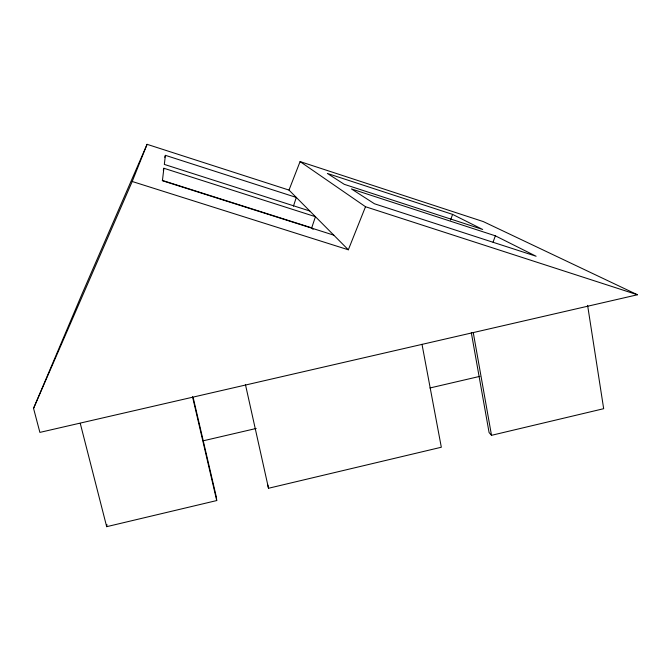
<?xml version="1.0" encoding="UTF-8"?>
<svg xmlns="http://www.w3.org/2000/svg" width="671" height="671" viewBox="0 0 671 671"><rect width="100%" height="100%" fill="white"/><g stroke="black" fill="none" stroke-linecap="round" stroke-linejoin="round"><path stroke-width="1.01" d="M313.08 229.39L311.713 227.855L315.437 216.691L163.883 168.253L162.416 180.725L333.789 235.152M293.437 206.156L296.314 197.442L165.393 155.337L164.328 164.412L309.776 210.988M193.114 397.341L216.389 497.236L216.716 500.558L106.681 526.676L106.991 524.613M164.772 157.316L165.393 155.337M163.279 170.166L163.883 168.253M450.585 220.071L452.581 214.385L327.373 173.445L344.282 184.332L482.692 229.482L452.581 214.385M493.076 242.172L495.332 235.815L351.403 188.92L374.46 203.774L536.104 256.247L495.332 235.815M289 190.086L300.08 161.594L483.296 221.589L637.45 294.762L39.891 432.392L33.55 408.371L82.08 293.873L147.083 144.324L289 190.086L348.333 249.788L365.51 206.727L300.08 161.594M33.55 408.371L132.204 181.489L147.083 144.324M267.796 485.049L268.517 488.262L441.325 447.238L422 344.29M471.319 332.732L489.092 432.569L491.516 435.32L603.674 408.698L587.603 305.339M203.246 440.797L256.196 428.467M429.935 387.981L479.924 376.339M132.204 181.489L348.333 249.788M162.273 180.39L311.713 227.855M365.51 206.727L637.45 294.762M80.268 423.384L106.681 526.676M192.51 396.687L216.716 500.558M245.435 384.525L268.517 488.262M473.248 332.514L491.516 435.32"/></g></svg>
